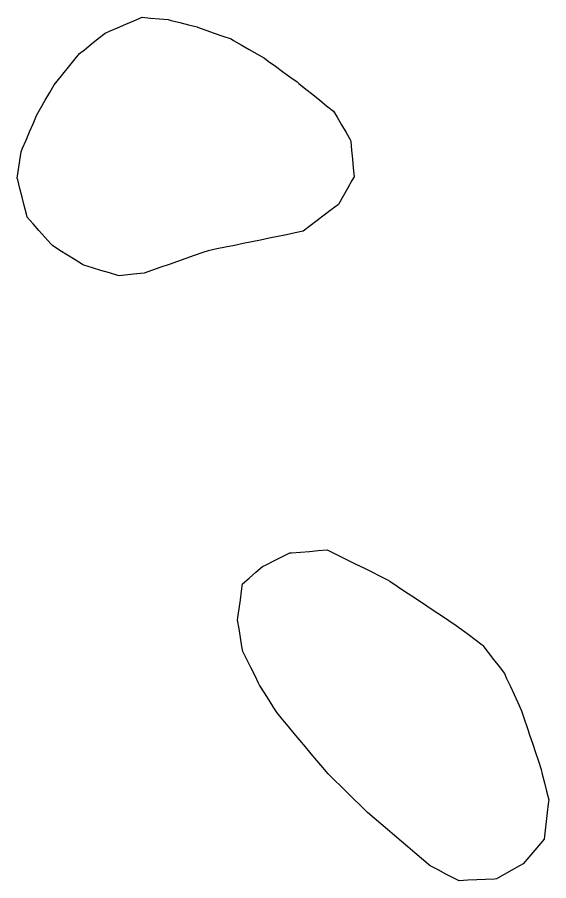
# Model space of a CAD drawing. Header units: millimetres. Extents: x 230 to 3347, y 514 to 5196.
# Drawn here: x 952.4 to 1012.2, y 2167.8 to 2265 of the extents above; entities that cross this region are included whole.
import ezdxf

# ---------------------------------------------------------------- set-up
doc = ezdxf.new("R2010")
doc.units = ezdxf.units.MM
for name, color, linetype in [('ALL_HOLES', 1, 'Continuous'), ('OUTLINE_ISLAND_01_HOLE_100', 1, 'Continuous'), ('OUTLINE_ISLAND_01_HOLE_95', 1, 'Continuous')]:
    doc.layers.add(name, color=color, linetype=linetype)

msp = doc.modelspace()

# ---------------------------------------------------------------- linework, layer by layer
at = {"layer": 'ALL_HOLES'}
for points in [[(952.381, 2246.9136), (952.5224, 2247.9036), (952.6638, 2248.8935), (952.8052, 2249.8835), (952.978, 2250.2847), (953.3736, 2251.2031), (953.7691, 2252.1215), (954.1647, 2253.04), (954.5603, 2253.9584), (955.0469, 2254.8198), (955.5387, 2255.6905), (956.0305, 2256.5612), (956.5223, 2257.4319), (956.8652, 2257.8502), (957.4992, 2258.6236), (958.1331, 2259.397), (958.767, 2260.1704), (959.401, 2260.9438), (959.9308, 2261.3706), (960.7096, 2261.9979), (961.4884, 2262.6252), (962.2671, 2263.2526), (962.7618, 2263.4636), (963.6816, 2263.856), (964.6014, 2264.2484), (965.5212, 2264.6408), (966.441, 2265.0331), (967.3838, 2264.9501), (968.3799, 2264.8624), (969.3761, 2264.7747), (969.7209, 2264.6866), (970.6899, 2264.4393), (971.6588, 2264.192), (972.6277, 2263.9446), (972.678, 2263.9268), (973.6204, 2263.5922), (974.5627, 2263.2576), (975.5051, 2262.9231), (976.4475, 2262.5885), (976.739, 2262.4196), (977.6043, 2261.9183), (978.4696, 2261.417), (979.3349, 2260.9158), (980.2002, 2260.4145), (980.6362, 2260.0987), (981.4462, 2259.5122), (982.2561, 2258.9257), (983.066, 2258.3392), (983.876, 2257.7526), (984.0904, 2257.5799), (984.8693, 2256.9527), (985.6481, 2256.3256), (986.427, 2255.6984), (987.2058, 2255.0712), (987.9847, 2254.444), (988.379, 2253.7743), (988.8864, 2252.9126), (989.3938, 2252.0509), (989.9012, 2251.1892), (989.9138, 2251.058), (990.0089, 2250.0625), (990.104, 2249.0671), (990.1991, 2248.0716), (990.2942, 2247.0761), (990.0524, 2246.6394), (989.568, 2245.7645), (989.0836, 2244.8897), (988.5993, 2244.0148), (988.5281, 2243.9606), (987.7323, 2243.355), (986.9366, 2242.7494), (986.1408, 2242.1437), (985.3451, 2241.5381), (984.5493, 2240.9325), (983.676, 2240.754), (982.6962, 2240.5537), (981.7165, 2240.3534), (980.7368, 2240.1532), (979.757, 2239.9529), (978.7773, 2239.7527), (977.7975, 2239.5524), (976.8178, 2239.3521), (975.838, 2239.1519), (974.8583, 2238.9516), (973.8786, 2238.7513), (973.2561, 2238.5333), (972.3123, 2238.2028), (971.3685, 2237.8722), (970.4247, 2237.5417), (969.4809, 2237.2111), (968.5372, 2236.8805), (967.5934, 2236.55), (966.6496, 2236.2194), (965.823, 2236.1316), (964.8286, 2236.0259), (963.8342, 2235.9202), (963.7156, 2235.9558), (962.7577, 2236.2429), (961.7998, 2236.53), (960.8419, 2236.8171), (959.884, 2237.1042), (959.7303, 2237.2002), (958.882, 2237.7298), (958.0337, 2238.2593), (957.1854, 2238.7889), (956.3372, 2239.3184), (956.1413, 2239.541), (955.4807, 2240.2916), (954.82, 2241.0423), (954.1593, 2241.793), (953.4986, 2242.5437), (953.4181, 2242.8587), (953.1703, 2243.8275), (952.9225, 2244.7964), (952.6747, 2245.7652), (952.4269, 2246.734)], [(977.7442, 2201.2262), (978.4968, 2201.8847), (979.2494, 2202.5432), (980.0019, 2203.2017), (980.3859, 2203.393), (981.281, 2203.8389), (982.1761, 2204.2848), (983.0711, 2204.7308), (983.2662, 2204.746), (984.2632, 2204.824), (985.2602, 2204.9021), (986.2571, 2204.9801), (987.2541, 2205.0581), (987.7912, 2204.7941), (988.6886, 2204.353), (989.5861, 2203.912), (990.4836, 2203.4709), (991.3811, 2203.0298), (992.2785, 2202.5887), (993.176, 2202.1476), (994.0735, 2201.7066), (994.3163, 2201.5447), (995.1483, 2200.9899), (995.9803, 2200.4352), (996.8123, 2199.8804), (997.6443, 2199.3257), (998.4764, 2198.7709), (999.3084, 2198.2162), (1000.1404, 2197.6614), (1000.9724, 2197.1067), (1001.8044, 2196.5519), (1002.3223, 2196.167), (1003.1249, 2195.5705), (1003.9275, 2194.9739), (1004.73, 2194.3774), (1004.786, 2194.3047), (1005.396, 2193.5123), (1006.006, 2192.7199), (1006.616, 2191.9275), (1007.226, 2191.1351), (1007.4738, 2190.597), (1007.8922, 2189.6887), (1008.3106, 2188.7805), (1008.729, 2187.8722), (1009.1473, 2186.9639), (1009.4586, 2186.031), (1009.775, 2185.0824), (1010.0915, 2184.1338), (1010.4079, 2183.1852), (1010.7244, 2182.2366), (1011.0408, 2181.288), (1011.3573, 2180.3394), (1011.4854, 2179.8245), (1011.7268, 2178.8541), (1011.9683, 2177.8836), (1012.2097, 2176.9132), (1012.1607, 2176.479), (1012.0485, 2175.4853), (1011.9363, 2174.4916), (1011.824, 2173.4979), (1011.7118, 2172.5043), (1011.2824, 2172.0014), (1010.6331, 2171.2409), (1009.9838, 2170.4804), (1009.3344, 2169.7199), (1008.9302, 2169.4923), (1008.0588, 2169.0017), (1007.1874, 2168.5111), (1006.3161, 2168.0205), (1006.1072, 2168.0104), (1005.1084, 2167.9621), (1004.1095, 2167.9138), (1003.1107, 2167.8655), (1002.1119, 2167.8173), (1001.5329, 2168.1159), (1000.6442, 2168.5743), (999.7554, 2169.0326), (998.8666, 2169.491), (998.6452, 2169.6795), (997.8836, 2170.3276), (997.1221, 2170.9756), (996.3605, 2171.6237), (995.5989, 2172.2718), (994.8374, 2172.9199), (994.0758, 2173.568), (993.3142, 2174.2161), (992.5527, 2174.8642), (991.7911, 2175.5122), (991.6484, 2175.652), (990.9341, 2176.3518), (990.2198, 2177.0517), (989.5055, 2177.7515), (988.7911, 2178.4513), (988.0768, 2179.1511), (987.3625, 2179.8509), (986.7613, 2180.5713), (986.1206, 2181.3391), (985.4799, 2182.1069), (984.8392, 2182.8747), (984.1985, 2183.6425), (983.5578, 2184.4103), (982.9171, 2185.1781), (982.2765, 2185.9459), (981.6358, 2186.7137), (981.2649, 2187.3), (980.7304, 2188.1451), (980.1958, 2188.9902), (979.6613, 2189.8354), (979.5531, 2190.0515), (979.1058, 2190.9459), (978.6584, 2191.8402), (978.211, 2192.7346), (977.7636, 2193.6289), (977.6701, 2194.2024), (977.5091, 2195.1893), (977.3481, 2196.1763), (977.1871, 2197.1632), (977.2261, 2197.4477), (977.3619, 2198.4384), (977.4978, 2199.4292), (977.6336, 2200.4199)]]:
    msp.add_lwpolyline(points, close=True, dxfattribs=at)
at = {"layer": 'OUTLINE_ISLAND_01_HOLE_100'}
msp.add_lwpolyline([(952.381, 2246.9136), (952.5224, 2247.9036), (952.6638, 2248.8935), (952.8052, 2249.8835), (952.978, 2250.2847), (953.3736, 2251.2031), (953.7691, 2252.1215), (954.1647, 2253.04), (954.5603, 2253.9584), (955.0469, 2254.8198), (955.5387, 2255.6905), (956.0305, 2256.5612), (956.5223, 2257.4319), (956.8652, 2257.8502), (957.4992, 2258.6236), (958.1331, 2259.397), (958.767, 2260.1704), (959.401, 2260.9438), (959.9308, 2261.3706), (960.7096, 2261.9979), (961.4884, 2262.6252), (962.2671, 2263.2526), (962.7618, 2263.4636), (963.6816, 2263.856), (964.6014, 2264.2484), (965.5212, 2264.6408), (966.441, 2265.0331), (967.3838, 2264.9501), (968.3799, 2264.8624), (969.3761, 2264.7747), (969.7209, 2264.6866), (970.6899, 2264.4393), (971.6588, 2264.192), (972.6277, 2263.9446), (972.678, 2263.9268), (973.6204, 2263.5922), (974.5627, 2263.2576), (975.5051, 2262.9231), (976.4475, 2262.5885), (976.739, 2262.4196), (977.6043, 2261.9183), (978.4696, 2261.417), (979.3349, 2260.9158), (980.2002, 2260.4145), (980.6362, 2260.0987), (981.4462, 2259.5122), (982.2561, 2258.9257), (983.066, 2258.3392), (983.876, 2257.7526), (984.0904, 2257.5799), (984.8693, 2256.9527), (985.6481, 2256.3256), (986.427, 2255.6984), (987.2058, 2255.0712), (987.9847, 2254.444), (988.379, 2253.7743), (988.8864, 2252.9126), (989.3938, 2252.0509), (989.9012, 2251.1892), (989.9138, 2251.058), (990.0089, 2250.0625), (990.104, 2249.0671), (990.1991, 2248.0716), (990.2942, 2247.0761), (990.0524, 2246.6394), (989.568, 2245.7645), (989.0836, 2244.8897), (988.5993, 2244.0148), (988.5281, 2243.9606), (987.7323, 2243.355), (986.9366, 2242.7494), (986.1408, 2242.1437), (985.3451, 2241.5381), (984.5493, 2240.9325), (983.676, 2240.754), (982.6962, 2240.5537), (981.7165, 2240.3534), (980.7368, 2240.1532), (979.757, 2239.9529), (978.7773, 2239.7527), (977.7975, 2239.5524), (976.8178, 2239.3521), (975.838, 2239.1519), (974.8583, 2238.9516), (973.8786, 2238.7513), (973.2561, 2238.5333), (972.3123, 2238.2028), (971.3685, 2237.8722), (970.4247, 2237.5417), (969.4809, 2237.2111), (968.5372, 2236.8805), (967.5934, 2236.55), (966.6496, 2236.2194), (965.823, 2236.1316), (964.8286, 2236.0259), (963.8342, 2235.9202), (963.7156, 2235.9558), (962.7577, 2236.2429), (961.7998, 2236.53), (960.8419, 2236.8171), (959.884, 2237.1042), (959.7303, 2237.2002), (958.882, 2237.7298), (958.0337, 2238.2593), (957.1854, 2238.7889), (956.3372, 2239.3184), (956.1413, 2239.541), (955.4807, 2240.2916), (954.82, 2241.0423), (954.1593, 2241.793), (953.4986, 2242.5437), (953.4181, 2242.8587), (953.1703, 2243.8275), (952.9225, 2244.7964), (952.6747, 2245.7652), (952.4269, 2246.734)], close=True, dxfattribs=at)
at = {"layer": 'OUTLINE_ISLAND_01_HOLE_95'}
msp.add_lwpolyline([(977.7442, 2201.2262), (978.4968, 2201.8847), (979.2494, 2202.5432), (980.0019, 2203.2017), (980.3859, 2203.393), (981.281, 2203.8389), (982.1761, 2204.2848), (983.0711, 2204.7308), (983.2662, 2204.746), (984.2632, 2204.824), (985.2602, 2204.9021), (986.2571, 2204.9801), (987.2541, 2205.0581), (987.7912, 2204.7941), (988.6886, 2204.353), (989.5861, 2203.912), (990.4836, 2203.4709), (991.3811, 2203.0298), (992.2785, 2202.5887), (993.176, 2202.1476), (994.0735, 2201.7066), (994.3163, 2201.5447), (995.1483, 2200.9899), (995.9803, 2200.4352), (996.8123, 2199.8804), (997.6443, 2199.3257), (998.4764, 2198.7709), (999.3084, 2198.2162), (1000.1404, 2197.6614), (1000.9724, 2197.1067), (1001.8044, 2196.5519), (1002.3223, 2196.167), (1003.1249, 2195.5705), (1003.9275, 2194.9739), (1004.73, 2194.3774), (1004.786, 2194.3047), (1005.396, 2193.5123), (1006.006, 2192.7199), (1006.616, 2191.9275), (1007.226, 2191.1351), (1007.4738, 2190.597), (1007.8922, 2189.6887), (1008.3106, 2188.7805), (1008.729, 2187.8722), (1009.1473, 2186.9639), (1009.4586, 2186.031), (1009.775, 2185.0824), (1010.0915, 2184.1338), (1010.4079, 2183.1852), (1010.7244, 2182.2366), (1011.0408, 2181.288), (1011.3573, 2180.3394), (1011.4854, 2179.8245), (1011.7268, 2178.8541), (1011.9683, 2177.8836), (1012.2097, 2176.9132), (1012.1607, 2176.479), (1012.0485, 2175.4853), (1011.9363, 2174.4916), (1011.824, 2173.4979), (1011.7118, 2172.5043), (1011.2824, 2172.0014), (1010.6331, 2171.2409), (1009.9838, 2170.4804), (1009.3344, 2169.7199), (1008.9302, 2169.4923), (1008.0588, 2169.0017), (1007.1874, 2168.5111), (1006.3161, 2168.0205), (1006.1072, 2168.0104), (1005.1084, 2167.9621), (1004.1095, 2167.9138), (1003.1107, 2167.8655), (1002.1119, 2167.8173), (1001.5329, 2168.1159), (1000.6442, 2168.5743), (999.7554, 2169.0326), (998.8666, 2169.491), (998.6452, 2169.6795), (997.8836, 2170.3276), (997.1221, 2170.9756), (996.3605, 2171.6237), (995.5989, 2172.2718), (994.8374, 2172.9199), (994.0758, 2173.568), (993.3142, 2174.2161), (992.5527, 2174.8642), (991.7911, 2175.5122), (991.6484, 2175.652), (990.9341, 2176.3518), (990.2198, 2177.0517), (989.5055, 2177.7515), (988.7911, 2178.4513), (988.0768, 2179.1511), (987.3625, 2179.8509), (986.7613, 2180.5713), (986.1206, 2181.3391), (985.4799, 2182.1069), (984.8392, 2182.8747), (984.1985, 2183.6425), (983.5578, 2184.4103), (982.9171, 2185.1781), (982.2765, 2185.9459), (981.6358, 2186.7137), (981.2649, 2187.3), (980.7304, 2188.1451), (980.1958, 2188.9902), (979.6613, 2189.8354), (979.5531, 2190.0515), (979.1058, 2190.9459), (978.6584, 2191.8402), (978.211, 2192.7346), (977.7636, 2193.6289), (977.6701, 2194.2024), (977.5091, 2195.1893), (977.3481, 2196.1763), (977.1871, 2197.1632), (977.2261, 2197.4477), (977.3619, 2198.4384), (977.4978, 2199.4292), (977.6336, 2200.4199)], close=True, dxfattribs=at)

doc.saveas('drawing.dxf')
